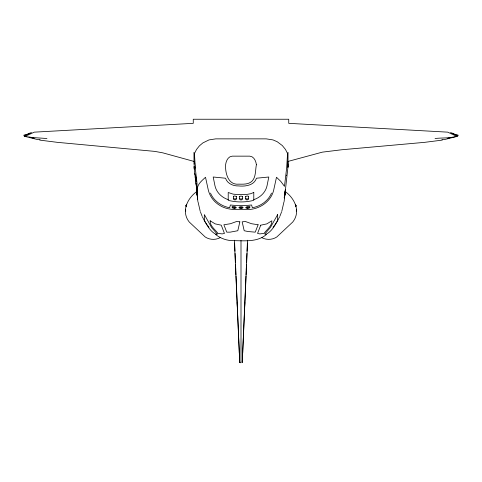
<?xml version="1.0" encoding="UTF-8"?>
<svg xmlns="http://www.w3.org/2000/svg" width="482" height="482" viewBox="0 0 482 482"><rect width="100%" height="100%" fill="white"/><g stroke="black" fill="none" stroke-linecap="round" stroke-linejoin="round"><path stroke-width="0.72" d="M284.121 201.536L287.947 167.146L288.037 152.39M287.561 165.049L287.947 167.146L287.977 161.434L322.374 152.143L341.605 149.775L424.594 142.347L442.331 140.105M233.451 196.24L233.402 199.072C233.987 200.108 235.626 200.181 236.337 199.259L236.337 196.475M244.82 302.467L244.609 307.89L245.525 286.82M246.272 269.552L246.465 264.763M246.537 262.81L246.929 253.424M242.639 353.149L242.259 362.591L247.628 240.235M247.025 251.194L247.374 243.036M244.585 308.601L242.573 355.138L242.699 351.673M245.591 285.32L245.971 276.041M246.049 274.806L246.453 264.883M195.409 175.153C196.295 177.298 196.698 188.034 195.409 175.153L195.421 175.52M284.928 193.113L284.976 192.661L284.886 193.396M284.892 192.595L284.609 195.493M284.657 194.873L284.687 194.559M284.513 197.03L284.494 197.277M284.609 195.451L284.657 194.74M284.651 195.788L284.615 196.168M285.127 191.655L285.326 189.86L285.085 192.077M284.687 194.107L284.85 192.505M284.615 195.27L284.711 194.186M284.844 193.457L284.928 192.439M285.055 192.366L284.476 197.656L284.958 192.42L284.946 192.806M287.796 161.217L287.567 163.271L287.567 162.892M284.832 192.414L284.651 194.595M284.247 198.03L284.398 196.644M284.609 194.818L284.892 192.499L284.784 193.288M285.019 192.481L284.476 197.487L285.007 192.746M284.693 195.415L284.766 194.74M284.603 196.09L284.946 192.306M284.916 192.643L284.85 193.077M284.621 195.861L284.651 195.156M284.344 197.042L284.247 197.65M284.513 196.861L284.476 196.933M283.916 202.072L281.765 211.387M186.058 205.953L186.456 204.519L186.112 206.013M186.112 205.886L186.058 206.2L186.148 205.681M186.492 204.687L186.546 204.248L186.148 205.808M186.546 204.621L186.148 205.928M186.329 204.983L186.492 204.44M186.456 204.892L186.546 204.495M279.873 216.285L281.494 212.086M271.505 193.119C268.257 200.94 260.533 206.254 252.339 207.754L251.61 204.977C244.597 205.832 237.403 205.832 230.39 204.977L229.661 207.754C221.467 206.254 213.743 200.94 210.495 193.119M277.542 220.864L279.542 216.942M274.806 225.04L277.15 221.461M273.041 227.173L274.366 225.576M249.935 206.489L249.308 207.182L246.284 207.284M195.505 180.135L197.066 191.348C187.42 198.114 180.864 211.526 189.263 222.027L205.212 236.981C209.574 239.873 215.478 240.157 220.099 237.698M248.598 198.15C248.013 199.193 246.374 199.265 245.663 198.343M245.663 196.777C246.314 195.951 247.802 195.656 248.531 196.523M239.53 196.795C240.217 195.861 241.783 195.861 242.47 196.795M242.47 198.355L241.735 198.964L240.265 198.964L239.53 198.355M236.337 198.343C235.626 199.265 233.987 199.193 233.402 198.15M266.425 234.469C257.394 242.295 244.711 240.717 233.716 240.669C227.185 240.789 220.672 238.548 215.575 234.469M233.469 196.523C234.198 195.656 235.686 195.945 236.337 196.777M24.1 135.701L30.095 133.02M31.517 132.556L24.1 135.858L24.1 134.96L25.6 134.954M195.391 168.001C196.566 165.688 192.999 159.705 194.276 165.916L194.053 167.025L194.879 174.49M253.809 199.632C260.033 197.662 265.636 192.439 267.022 185.823L268.805 177.008L256.46 178.22C254.231 185.395 245.181 186.655 238.614 185.932C233.246 186.203 227.155 183.491 225.54 178.22L213.195 177.008L214.978 185.823C216.394 192.439 221.883 197.626 228.215 199.644M452.369 137.201L448.019 138.214L448.019 138.677M455.827 136.364L457.9 135.858L457.9 134.96L456.4 134.954M247.796 208.399L249.308 208.103L249.935 207.405C248.851 206.41 246.639 206.423 245.657 207.603L246.284 208.2L247.796 208.399L247.796 207.483M235.716 207.284L232.692 207.182L232.065 206.489M242.512 207.284L239.488 207.284M241 208.447L242.512 208.2L243.139 207.603L242.512 207.007L241 206.76L239.488 207.007L238.861 207.603L239.488 208.2L241 208.447L241 207.326M234.204 208.399L235.716 208.2L236.343 207.603C235.361 206.423 233.149 206.41 232.065 207.405L232.692 208.103L234.204 208.399L234.204 207.483M435.053 138.515C442.59 137.623 450.736 138.503 457.9 135.87L450.483 132.556M441.91 139.629L444.729 139.503L456.954 136.436L447.742 132.152L288.742 123.332L288.742 119.241L193.258 119.241L193.258 123.332L34.258 132.152L25.046 136.436L24.1 135.87L26.173 136.364M40.09 139.629L37.271 139.503L25.046 136.436L32.541 137.539L46.947 138.515M234.373 240.235L239.705 361.958L239.741 362.591L241 362.759L241 240.47M39.669 140.105L57.406 142.347L154.764 151.384L162.814 152.848L194.023 161.434M29.631 137.201L33.981 138.214L33.981 138.677M451.905 133.02L457.9 135.701M261.901 237.698C266.522 240.157 272.426 239.873 276.788 236.981L292.737 222.027C301.142 211.52 294.574 198.114 284.928 191.336M207.634 225.576L208.959 227.173M204.85 221.461L207.194 225.04M202.458 216.942L204.458 220.864M197.066 191.348L197.367 191.987C196.27 185.1 200.753 181.69 205.513 177.262L208.26 189.866C209.724 196.307 214.008 201.94 219.647 205.314C227.57 210.477 237.512 209.652 246.483 209.537C258.557 209.989 271.095 202.042 273.74 189.866L276.487 177.262L280.735 181.334L284.482 186.341L286.663 167.941L287.555 153.487L285.452 149.42L282.283 145.534L277.18 141.708L272.993 139.913L266.251 138.864L215.749 138.864L209.007 139.913L202.874 142.907L199.391 145.847L196.548 149.42L194.445 153.487L195.083 163.94M200.506 212.086L202.127 216.285M295.454 204.495L295.544 204.892M295.852 205.681L295.942 206.2L295.888 205.886M295.852 205.808L295.454 204.248L295.508 204.687M295.852 205.928L295.454 204.621M295.508 204.44L295.671 204.983M295.888 206.013L295.508 204.561L295.942 205.953M200.235 211.387L198.084 202.072M197.277 194.577L197.385 195.734L196.993 192.794L197.114 193.818M196.849 190.824C196.885 191.752 196.813 189.938 196.873 190.884M196.74 188.769L196.849 189.956M197.295 193.848L197.343 195.276L197.289 194.758M197.307 194.198L197.379 194.963M196.897 191.45L196.867 190.962L196.897 191.86M197.325 194.897L197.09 192.342L197.379 195.035M196.909 190.547L196.837 189.986L196.897 190.577M197.301 195.222L197.355 195.632L196.981 192.402L197.084 193.469M196.801 189.305L196.686 188.221M197.385 196.011L197.319 195.433M197.228 194.083L197.337 195.337M194.204 161.217L194.433 163.271L194.433 162.892M196.849 191.324L197.68 199.12L196.849 191.523M194.8 173.628L195.192 177.298M196.421 188.426L197.879 201.536M197.168 192.565L197.379 194.517M197.144 192.39L197.379 195.204M197.228 193.981L197.391 195.656M195.192 177.159L195.602 180.864M197.457 196.825L197.68 198.747M197.457 196.939L197.542 197.795M195.8 182.811L196.999 188.661L197.036 183.6L195.186 167.182L194.077 166.519L194.276 169.134M197.325 194.855L197.337 194.457M234.626 243.036L234.975 251.194M235.071 253.424L235.463 262.81M239.361 353.149L239.741 362.591M235.547 264.883L235.951 274.806M236.029 276.041L236.409 285.32M236.475 286.82L237.385 307.847L237.18 302.467M237.415 308.601L239.427 355.138L239.301 351.673M235.535 264.763L235.728 269.552M248.549 196.24L248.598 199.072C248.013 200.108 246.374 200.181 245.663 199.259L245.663 196.475M193.963 152.39L194.029 163.169M287.947 163.868L287.947 167.146M286.579 175.141L286.579 175.52M242.47 196.499L242.47 199.277L241.735 199.879L240.265 199.879L239.53 199.277L239.53 196.499M185.727 211.104A14.797 14.785 0 0 1 185.618 209.339M296.382 209.339A14.797 14.785 0 0 1 296.273 211.104M256.394 164.711C255.189 170.423 256.249 178.834 250.459 182.395C246.977 184.479 242.723 184.208 238.843 184.154C228.191 185.311 225.106 173.116 225.606 164.711C226.064 161.066 228.04 156.379 232.264 156.15L249.736 156.15C253.96 156.379 255.936 161.066 256.394 164.711M210.152 220.798C209.694 225.901 215.364 229.583 217.93 233.402L222.22 233.897L224.449 233.421L221.274 225.19L215.165 223.877L210.152 220.798M239.843 221.853L237.801 230.727L230.131 232.161L226.763 232.167L223.883 224.769L230.486 223.714L236.764 221.443L239.843 221.853M260.726 225.19L257.551 233.421L259.78 233.897L264.07 233.402C266.636 229.583 272.306 225.901 271.848 220.798L266.835 223.877L260.726 225.19M277.65 214.604L270.384 227.528L264.781 234.041L265.871 234.36C271.48 231.752 274.77 225.709 277.65 220.503L277.65 214.604M258.117 224.769L255.237 232.167L247.917 231.511L244.199 230.727L242.157 221.853L245.236 221.443L251.514 223.714L258.117 224.769M253.785 192.481L250.598 193.74L246.874 194.427L237.409 194.517L233.119 194.144L228.215 192.481L228.215 200.313C236.457 202.488 245.543 202.488 253.785 200.313L253.785 192.481M217.219 234.041L216.129 234.36C210.52 231.752 207.23 225.709 204.35 220.503L204.35 214.604L211.616 227.528L217.219 234.041"/></g></svg>
